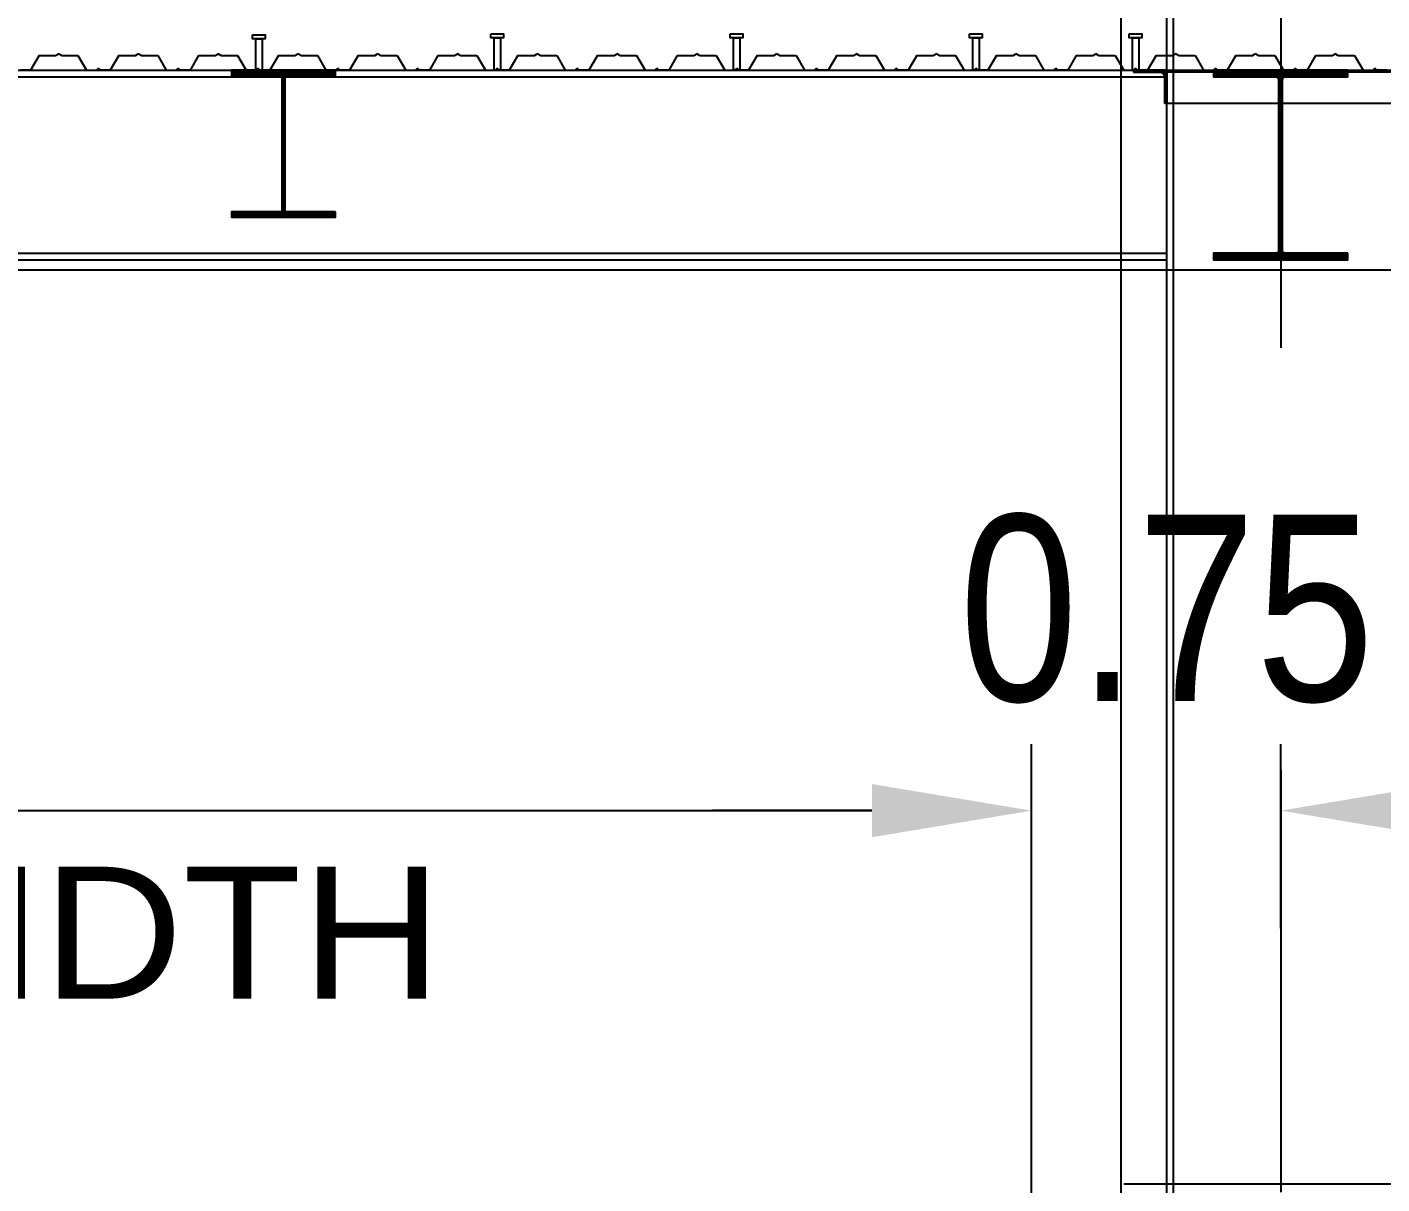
# Model space of a CAD drawing. Header units: millimetres. Extents: x 2148 to 2681, y 758 to 986.
# Drawn here: x 2236.67 to 2238.708, y 790.152 to 791.892 of the extents above; entities that cross this region are included whole.
import ezdxf

# ---------------------------------------------------------------- set-up
doc = ezdxf.new("R2010")
doc.units = ezdxf.units.MM
doc.linetypes.add('CENTER2', pattern=[28.575, 19.05, -3.175, 3.175, -3.175])
for name, color, linetype in [('D', 1, 'Continuous'), ('HATCH', 8, 'Continuous'), ('S_GRID LINES', 252, 'Continuous')]:
    doc.layers.add(name, color=color, linetype=linetype)
doc.styles.add('ARIALNW', font='ARIALN.TTF')
doc.styles.add('MMTX$0$ESMX$0$X-OPTA1D', font='x-opta1d')
doc.dimstyles.new('DIM 200', dxfattribs={"dimtxt": 0.36, "dimasz": 0.35, "dimexe": 0.1, "dimexo": 0, "dimgap": 0.08, "dimtad": 1, "dimlfac": 2, "dimrnd": 0.005, "dimzin": 1, "dimdsep": 46, "dimtxsty": 'ARIALNW', "dimcen": 0.09, "dimclrd": 6, "dimclre": 6, "dimclrt": 13, "dimadec": 0, "dimazin": 0, "dimtfac": 1, "dimtofl": 0, "dimtmove": 2, "dimatfit": 3, "dimfxl": 1, "dimtolj": 1, "dimtzin": 0, "dimarcsym": 0})

# ---------------------------------------------------------------- blocks, each defined once
blk = doc.blocks.new('*D2231')
at = {"layer": 'D', "color": 6, "lineweight": -2, "ltscale": 0.5, "transparency": 16777216}
for p, q in [((2238.8264, 791.9021), (2244.4389, 791.9021)), ((2244.3389, 790.4321), (2244.3389, 791.6221)), ((2238.3193, 790.1521), (2244.4389, 790.1521))]:
    blk.add_line(p, q, dxfattribs=at)
at = {"layer": 'D', "color": 6, "ltscale": 0.5, "transparency": 16777216}
for points in [[(2244.2922, 791.6221), (2244.3856, 791.6221), (2244.3389, 791.9021)], [(2244.2922, 790.4321), (2244.3856, 790.4321), (2244.3389, 790.1521)]]:
    blk.add_solid(points, dxfattribs=at)
at = {"layer": 'Defpoints', "color": 0, "ltscale": 0.5, "transparency": 16777216}
for p in [(2238.8264, 791.9021), (2244.3389, 791.9021), (2238.3193, 790.1521, 0)]:
    blk.add_point(p, dxfattribs=at)
at = {"layer": 'D', "color": 13, "ltscale": 0.5, "transparency": 16777216, "insert": (2244.0751, 791.0271), "char_height": 0.36, "attachment_point": 5, "rotation": 90, "style": 'ARIALNW'}
blk.add_mtext('\\A1;3.50', dxfattribs=at)
blk = doc.blocks.new('*D2247')
at = {"layer": 'D', "color": 6, "lineweight": -2, "transparency": 16777216}
for p, q in [((2234.4305, 789.5351), (2234.4305, 790.8136)), ((2238.1806, 789.5351), (2238.1806, 790.8136)), ((2234.6705, 790.7136), (2237.9406, 790.7136))]:
    blk.add_line(p, q, dxfattribs=at)
at = {"layer": 'D', "color": 6, "transparency": 16777216}
for points in [[(2234.6705, 790.7536), (2234.6705, 790.6736), (2234.4305, 790.7136)], [(2237.9406, 790.7536), (2237.9406, 790.6736), (2238.1806, 790.7136)]]:
    blk.add_solid(points, dxfattribs=at)
at = {"layer": 'Defpoints', "color": 0, "transparency": 16777216}
for p in [(2238.1806, 790.7136), (2234.4305, 789.5351, 0), (2238.1806, 789.5351, 0)]:
    blk.add_point(p, dxfattribs=at)
at = {"layer": 'D', "color": 13, "transparency": 16777216, "insert": (2236.3055, 790.9365), "char_height": 0.28, "attachment_point": 5, "style": 'ARIALNW'}
blk.add_mtext('\\A1;7.50', dxfattribs=at)
blk = doc.blocks.new('*D2241')
at = {"layer": 'D', "color": 6, "lineweight": -2, "transparency": 16777216}
for p, q in [((2238.1806, 790.5368), (2238.1806, 790.8136)), ((2238.5557, 790.5368), (2238.5557, 790.8136)), ((2237.9406, 790.7136), (2237.7006, 790.7136)), ((2238.7957, 790.7136), (2239.0357, 790.7136))]:
    blk.add_line(p, q, dxfattribs=at)
at = {"layer": 'D', "color": 6, "transparency": 16777216}
for points in [[(2237.9406, 790.7536), (2237.9406, 790.6736), (2238.1806, 790.7136)], [(2238.7957, 790.7536), (2238.7957, 790.6736), (2238.5557, 790.7136)]]:
    blk.add_solid(points, dxfattribs=at)
at = {"layer": 'Defpoints', "color": 0, "transparency": 16777216}
for p in [(2238.5557, 790.7136), (2238.1806, 790.5368), (2238.5557, 790.5368, 0)]:
    blk.add_point(p, dxfattribs=at)
at = {"layer": 'D', "color": 13, "transparency": 16777216, "insert": (2238.3842, 791.0166), "char_height": 0.28, "attachment_point": 5, "style": 'ARIALNW'}
blk.add_mtext('\\A1;0.75', dxfattribs=at)

msp = doc.modelspace()

# ---------------------------------------------------------------- hatches: boundary and pattern name
at = {"layer": 'HATCH', "ltscale": 0.5}
h = msp.add_hatch(dxfattribs=at)
h.set_pattern_fill('ANSI31', color=256, scale=0.00775, style=0)
h.set_pattern_definition([(45, (64037.3124715, 2921.9561855), (-0.000685009694274, 0.000685009694274), [])])
edge = h.paths.add_edge_path()
edge.add_line((2237.1339748, 791.6140155), (2237.0608865, 791.6140155))
edge.add_arc((2237.0608865, 791.6170378), 0.0030223, 174.0972671, 270, ccw=False)
edge.add_line((2237.0578803, 791.6173486), (2237.0578803, 791.8160574))
edge.add_arc((2237.0608865, 791.8163682), 0.0030223, 89.6345547, 185.9027329, ccw=False)
edge.add_line((2237.0609058, 791.8193905), (2237.1339748, 791.8193905))
edge.add_line((2237.1339748, 791.8193905), (2237.1339748, 791.8271405))
edge.add_line((2237.1339748, 791.8271405), (2236.9773449, 791.8271405))
edge.add_line((2236.9773449, 791.8271405), (2236.9773449, 791.8193905))
edge.add_line((2236.9773449, 791.8193905), (2237.0502013, 791.8193905))
edge.add_arc((2237.0502206, 791.8163682), 0.0030223, -4.2920933, 90.3654453, ccw=False)
edge.add_line((2237.0532344, 791.8161421), (2237.0532344, 791.617264))
edge.add_arc((2237.0502206, 791.6170378), 0.0030223, -89.9999999, 4.2920934, ccw=False)
edge.add_line((2237.0502206, 791.6140155), (2236.9773449, 791.6140155))
edge.add_line((2236.9773449, 791.6140155), (2236.9773449, 791.6062655))
edge.add_line((2236.9773449, 791.6062655), (2237.1339748, 791.6062655))
edge.add_line((2237.1339748, 791.6062655), (2237.1339748, 791.6140155))
h = msp.add_hatch(dxfattribs=at)
h.set_pattern_fill('ANSI31', color=256, scale=0.01, style=0)
h.set_pattern_definition([(45, (81989.8230328, 3540.380747), (-0.000883883476483, 0.000883883476483), [])])
h.paths.add_polyline_path([(2238.3842368, 791.8241405), (2238.3748069, 791.8241405, -0.318843232), (2238.3811009, 791.8177272), (2238.3811009, 791.7771407), (2238.3841009, 791.7771407)])
h.paths.add_polyline_path([(2238.3342333, 791.8271405), (2238.3342333, 791.8241405), (2238.3842368, 791.8241405), (2238.3842455, 791.8271405)])
h = msp.add_hatch(dxfattribs=at)
h.set_pattern_fill('ANSI31', color=256, scale=0.01, style=0)
h.set_pattern_definition([(45, (81980.822166, 3540.380747), (-0.000883883476483, 0.000883883476483), [])])
edge = h.paths.add_edge_path()
edge.add_line((2238.6563637, 791.5521405), (2238.5620563, 791.5521405))
edge.add_arc((2238.5620563, 791.5560402), 0.0038997, 174.0972671, 270, ccw=False)
edge.add_line((2238.5581772, 791.5564413), (2238.5581772, 791.8128398))
edge.add_arc((2238.5620563, 791.8132408), 0.0038997, 89.6345547, 185.9027329, ccw=False)
edge.add_line((2238.5620812, 791.8171405), (2238.6563637, 791.8171405))
edge.add_line((2238.6563637, 791.8171405), (2238.6563637, 791.8271405))
edge.add_line((2238.6563637, 791.8271405), (2238.4542607, 791.8271405))
edge.add_line((2238.4542607, 791.8271405), (2238.4542607, 791.8171405))
edge.add_line((2238.4542607, 791.8171405), (2238.5482689, 791.8171405))
edge.add_arc((2238.5482938, 791.8132408), 0.0038997, -4.2920933, 90.3654453, ccw=False)
edge.add_line((2238.5521826, 791.812949), (2238.5521826, 791.5563321))
edge.add_arc((2238.5482938, 791.5560402), 0.0038997, -90, 4.2920933, ccw=False)
edge.add_line((2238.5482938, 791.5521405), (2238.4542607, 791.5521405))
edge.add_line((2238.4542607, 791.5521405), (2238.4542607, 791.5421405))
edge.add_line((2238.4542607, 791.5421405), (2238.6563637, 791.5421405))
edge.add_line((2238.6563637, 791.5421405), (2238.6563637, 791.5521405))

# ---------------------------------------------------------------- linework, layer by layer
at = {"layer": 'D', "color": 3, "ltscale": 0.5}
for p, q in [((2238.3842455, 789.0592419, 0.0000001), (2238.3842455, 793.9083459, 0.0000001)), ((2238.3942455, 789.0592419, 0.0000001), (2238.3942455, 793.9083459, 0.0000001))]:
    msp.add_line(p, q, dxfattribs=at)
at = {"layer": 'D', "ltscale": 0.5}
for p, q in [((2234.2272252, 791.8271405, 0.0000001), (2238.3842455, 791.8271405, 0.0000001)), ((2234.2272252, 791.8171405, 0.0000001), (2238.3842455, 791.8171405, 0.0000001)), ((2238.3342333, 791.8271405, 0.0000001), (2238.3342333, 791.8241405, 0.0000001)), ((2238.7272252, 791.8241405, 0.0000001), (2238.3342333, 791.8241405, 0.0000001)), ((2238.3811009, 791.7771407, 0), (2238.3811009, 791.8177272, 0.0000001)), ((2238.7272252, 791.7771407, 0), (2238.3811009, 791.7771407, 0)), ((2234.2272252, 791.5521405, 0.0000001), (2238.3842455, 791.5521405, 0.0000001)), ((2234.2272252, 791.5421405, 0.0000001), (2238.3842455, 791.5421405, 0.0000001))]:
    msp.add_line(p, q, dxfattribs=at)
at = {"layer": 'D', "color": 3, "ltscale": 0.5}
for points, elevation in [([(2237.1339748, 791.6140155), (2237.0608865, 791.6140155, -0.444720244), (2237.0578803, 791.6173486), (2237.0578803, 791.8160574, -0.446631522), (2237.0609058, 791.8193905), (2237.1339748, 791.8193905), (2237.1339748, 791.8271405), (2236.9773449, 791.8271405), (2236.9773449, 791.8193905), (2237.0502013, 791.8193905, -0.438228127), (2237.0532344, 791.8161421), (2237.0532344, 791.617264, -0.436328672), (2237.0502206, 791.6140155), (2236.9773449, 791.6140155), (2236.9773449, 791.6062655), (2237.1339748, 791.6062655)], 0.0000001), ([(2238.6563637, 791.5521405), (2238.5620563, 791.5521405, -0.444720244), (2238.5581772, 791.5564413), (2238.5581772, 791.8128398, -0.446631522), (2238.5620812, 791.8171405), (2238.6563637, 791.8171405), (2238.6563637, 791.8271405), (2238.4542607, 791.8271405), (2238.4542607, 791.8171405), (2238.5482689, 791.8171405, -0.438228127), (2238.5521826, 791.812949), (2238.5521826, 791.5563321, -0.436328672), (2238.5482938, 791.5521405), (2238.4542607, 791.5521405), (2238.4542607, 791.5421405), (2238.6563637, 791.5421405)], 0)]:
    msp.add_lwpolyline(points, format="xyb", close=True, dxfattribs=dict(at, elevation=elevation))
at = {"layer": 'D', "ltscale": 0.5}
msp.add_arc((2238.3734365, 791.8165005, 0.0000001), 0.0077619, 9.0929731, 79.8310934, dxfattribs=at)
at = {"layer": 'HATCH', "linetype": 'ByBlock', "ltscale": 0.5}
for p, q in [((2238.3155797, 785.4021405, 0), (2238.3155797, 793.9083459, 0)), ((2234.2952683, 791.5271405, 0.0000001), (2238.826382, 791.5271405, 0.0000001))]:
    msp.add_line(p, q, dxfattribs=at)
at = {"layer": 'HATCH', "ltscale": 0.5}
for p, q in [((2236.6878339, 791.8493118, 0), (2236.6749734, 791.8271405, 0.0000001)), ((2236.6878339, 791.8493118, 0), (2236.7128339, 791.8493118, 0)), ((2236.7128339, 791.8493118, 0), (2236.7171472, 791.8516605, -0.0000002)), ((2236.7214606, 791.8493118, 0), (2236.7171472, 791.8516605, -0.0000002)), ((2236.7214606, 791.8493118, 0), (2236.7464606, 791.8493118, 0)), ((2236.7464606, 791.8493118, 0), (2236.7593211, 791.8271405, 0.0000001)), ((2236.8078408, 791.8493118, 0), (2236.7949803, 791.8271405, 0.0000001)), ((2236.8078408, 791.8493118, 0), (2236.8328408, 791.8493118, 0)), ((2236.8328408, 791.8493118, 0), (2236.8371541, 791.8516605, -0.0000002)), ((2236.8414675, 791.8493118, 0), (2236.8371541, 791.8516605, -0.0000002)), ((2236.8414675, 791.8493118, 0), (2236.8664675, 791.8493118, 0)), ((2236.8664675, 791.8493118, 0), (2236.879328, 791.8271405, 0.0000001)), ((2236.9278477, 791.8493118, 0), (2236.9149872, 791.8271405, 0.0000001)), ((2236.9278477, 791.8493118, 0), (2236.9528477, 791.8493118, 0)), ((2236.9528477, 791.8493118, 0), (2236.9571611, 791.8516605, -0.0000002)), ((2236.9614744, 791.8493118, 0), (2236.9571611, 791.8516605, -0.0000002)), ((2236.9614744, 791.8493118, 0), (2236.9864744, 791.8493118, 0)), ((2236.9864744, 791.8493118, 0), (2236.9993349, 791.8271405, 0.0000001)), ((2237.0478546, 791.8493118, 0), (2237.0349941, 791.8271405, 0.0000001)), ((2237.0478546, 791.8493118, 0), (2237.0728546, 791.8493118, 0)), ((2237.0728546, 791.8493118, 0), (2237.077168, 791.8516605, -0.0000002)), ((2237.0814813, 791.8493118, 0), (2237.077168, 791.8516605, -0.0000002)), ((2237.0814813, 791.8493118, 0), (2237.1064813, 791.8493118, 0)), ((2237.1064813, 791.8493118, 0), (2237.1193418, 791.8271405, 0.0000001)), ((2237.1678615, 791.8493118, 0), (2237.155001, 791.8271405, 0.0000001)), ((2237.1678615, 791.8493118, 0), (2237.1928615, 791.8493118, 0)), ((2237.1928615, 791.8493118, 0), (2237.1971749, 791.8516605, -0.0000002)), ((2237.2014883, 791.8493118, 0), (2237.1971749, 791.8516605, -0.0000002)), ((2237.2014883, 791.8493118, 0), (2237.2264883, 791.8493118, 0)), ((2237.2264883, 791.8493118, 0), (2237.2393488, 791.8271405, 0.0000001)), ((2237.2878685, 791.8493118, 0), (2237.275008, 791.8271405, 0.0000001)), ((2237.2878685, 791.8493118, 0), (2237.3128685, 791.8493118, 0)), ((2237.3128685, 791.8493118, 0), (2237.3171818, 791.8516605, -0.0000002)), ((2237.3214952, 791.8493118, 0), (2237.3171818, 791.8516605, -0.0000002)), ((2237.3214952, 791.8493118, 0), (2237.3464952, 791.8493118, 0)), ((2237.3464952, 791.8493118, 0), (2237.3593557, 791.8271405, 0.0000001)), ((2237.4078754, 791.8493118, 0), (2237.3950149, 791.8271405, 0.0000001)), ((2237.4078754, 791.8493118, 0), (2237.4328754, 791.8493118, 0)), ((2237.4328754, 791.8493118, 0), (2237.4371887, 791.8516605, -0.0000002)), ((2237.4415021, 791.8493118, 0), (2237.4371887, 791.8516605, -0.0000002)), ((2237.4415021, 791.8493118, 0), (2237.4665021, 791.8493118, 0)), ((2237.4665021, 791.8493118, 0), (2237.4793626, 791.8271405, 0.0000001)), ((2237.5278823, 791.8493118, 0), (2237.5150218, 791.8271405, 0.0000001)), ((2237.5278823, 791.8493118, 0), (2237.5528823, 791.8493118, 0)), ((2237.5528823, 791.8493118, 0), (2237.5571957, 791.8516605, -0.0000002)), ((2237.561509, 791.8493118, 0), (2237.5571957, 791.8516605, -0.0000002)), ((2237.561509, 791.8493118, 0), (2237.586509, 791.8493118, 0)), ((2237.586509, 791.8493118, 0), (2237.5993695, 791.8271405, 0.0000001)), ((2237.6478892, 791.8493118, 0), (2237.6350287, 791.8271405, 0.0000001)), ((2237.6478892, 791.8493118, 0), (2237.6728892, 791.8493118, 0)), ((2237.6728892, 791.8493118, 0), (2237.6772026, 791.8516605, -0.0000002)), ((2237.6815159, 791.8493118, 0), (2237.6772026, 791.8516605, -0.0000002)), ((2237.6815159, 791.8493118, 0), (2237.7065159, 791.8493118, 0)), ((2237.7065159, 791.8493118, 0), (2237.7193764, 791.8271405, 0.0000001)), ((2237.7678961, 791.8493118, 0), (2237.7550356, 791.8271405, 0.0000001)), ((2237.7678961, 791.8493118, 0), (2237.7928961, 791.8493118, 0)), ((2237.7928961, 791.8493118, 0), (2237.7972095, 791.8516605, -0.0000002)), ((2237.8015228, 791.8493118, 0), (2237.7972095, 791.8516605, -0.0000002)), ((2237.8015228, 791.8493118, 0), (2237.8265228, 791.8493118, 0)), ((2237.8265228, 791.8493118, 0), (2237.8393833, 791.8271405, 0.0000001)), ((2237.887903, 791.8493118, 0), (2237.8750425, 791.8271405, 0.0000001)), ((2237.887903, 791.8493118, 0), (2237.912903, 791.8493118, 0)), ((2237.912903, 791.8493118, 0), (2237.9172164, 791.8516605, -0.0000002)), ((2237.9215298, 791.8493118, 0), (2237.9172164, 791.8516605, -0.0000002)), ((2237.9215298, 791.8493118, 0), (2237.9465298, 791.8493118, 0)), ((2237.9465298, 791.8493118, 0), (2237.9593903, 791.8271405, 0.0000001)), ((2238.00791, 791.8493118, 0), (2237.9950495, 791.8271405, 0.0000001)), ((2238.00791, 791.8493118, 0), (2238.03291, 791.8493118, 0)), ((2238.03291, 791.8493118, 0), (2238.0372233, 791.8516605, -0.0000002)), ((2238.0415367, 791.8493118, 0), (2238.0372233, 791.8516605, -0.0000002)), ((2238.0415367, 791.8493118, 0), (2238.0665367, 791.8493118, 0)), ((2238.0665367, 791.8493118, 0), (2238.0793972, 791.8271405, 0.0000001)), ((2238.1279169, 791.8493118, 0), (2238.1150564, 791.8271405, 0.0000001)), ((2238.1279169, 791.8493118, 0), (2238.1529169, 791.8493118, 0)), ((2238.1529169, 791.8493118, 0), (2238.1572302, 791.8516605, -0.0000002)), ((2238.1615436, 791.8493118, 0), (2238.1572302, 791.8516605, -0.0000002)), ((2238.1615436, 791.8493118, 0), (2238.1865436, 791.8493118, 0)), ((2238.1865436, 791.8493118, 0), (2238.1994041, 791.8271405, 0.0000001)), ((2238.2479238, 791.8493118, 0), (2238.2350633, 791.8271405, 0.0000001)), ((2238.2479238, 791.8493118, 0), (2238.2729238, 791.8493118, 0)), ((2238.2729238, 791.8493118, 0), (2238.2772372, 791.8516605, -0.0000002)), ((2238.2815505, 791.8493118, 0), (2238.2772372, 791.8516605, -0.0000002)), ((2238.2815505, 791.8493118, 0), (2238.3065505, 791.8493118, 0)), ((2238.3065505, 791.8493118, 0), (2238.319411, 791.8271405, 0.0000001)), ((2238.3679307, 791.8493118, 0), (2238.3550702, 791.8271405, 0.0000001)), ((2238.3679307, 791.8493118, 0), (2238.3929307, 791.8493118, 0)), ((2238.3929307, 791.8493118, 0), (2238.3972441, 791.8516605, -0.0000002)), ((2238.4015574, 791.8493118, 0), (2238.3972441, 791.8516605, -0.0000002)), ((2238.4015574, 791.8493118, 0), (2238.4265574, 791.8493118, 0)), ((2238.4265574, 791.8493118, 0), (2238.4394179, 791.8271405, 0.0000001)), ((2238.4879376, 791.8493118, 0), (2238.4750771, 791.8271405, 0.0000001)), ((2238.4879376, 791.8493118, 0), (2238.5129376, 791.8493118, 0)), ((2238.5129376, 791.8493118, 0), (2238.517251, 791.8516605, -0.0000002)), ((2238.5215643, 791.8493118, 0), (2238.517251, 791.8516605, -0.0000002)), ((2238.5215643, 791.8493118, 0), (2238.5465643, 791.8493118, 0)), ((2238.5465643, 791.8493118, 0), (2238.5594248, 791.8271405, 0.0000001)), ((2238.6079445, 791.8493118, 0), (2238.595084, 791.8271405, 0.0000001)), ((2238.6079445, 791.8493118, 0), (2238.6329445, 791.8493118, 0)), ((2238.6329445, 791.8493118, 0), (2238.6372579, 791.8516605, -0.0000002)), ((2238.6415713, 791.8493118, 0), (2238.6372579, 791.8516605, -0.0000002)), ((2238.6415713, 791.8493118, 0), (2238.6665713, 791.8493118, 0)), ((2238.6665713, 791.8493118, 0), (2238.6794318, 791.8271405, 0.0000001)), ((2236.7741791, 791.8271405, 0.0000001), (2236.7771507, 791.8304185, -0.0000002)), ((2236.7801223, 791.8271405, 0.0000001), (2236.7771507, 791.8304185, -0.0000002)), ((2236.894186, 791.8271405, 0.0000001), (2236.8971576, 791.8304185, -0.0000002)), ((2236.9001292, 791.8271405, 0.0000001), (2236.8971576, 791.8304185, -0.0000002)), ((2237.0141929, 791.8271405, 0.0000001), (2237.0171645, 791.8304185, -0.0000002)), ((2237.0201361, 791.8271405, 0.0000001), (2237.0171645, 791.8304185, -0.0000002)), ((2237.1341998, 791.8271405, 0.0000001), (2237.1371714, 791.8304185, -0.0000002)), ((2237.140143, 791.8271405, 0.0000001), (2237.1371714, 791.8304185, -0.0000002)), ((2237.2542068, 791.8271405, 0.0000001), (2237.2571784, 791.8304185, -0.0000002)), ((2237.26015, 791.8271405, 0.0000001), (2237.2571784, 791.8304185, -0.0000002)), ((2237.3742137, 791.8271405, 0.0000001), (2237.3771853, 791.8304185, -0.0000002)), ((2237.3801569, 791.8271405, 0.0000001), (2237.3771853, 791.8304185, -0.0000002)), ((2237.4942206, 791.8271405, 0.0000001), (2237.4971922, 791.8304185, -0.0000002)), ((2237.5001638, 791.8271405, 0.0000001), (2237.4971922, 791.8304185, -0.0000002)), ((2237.6142275, 791.8271405, 0.0000001), (2237.6171991, 791.8304185, -0.0000002)), ((2237.6201707, 791.8271405, 0.0000001), (2237.6171991, 791.8304185, -0.0000002)), ((2237.7342344, 791.8271405, 0.0000001), (2237.737206, 791.8304185, -0.0000002)), ((2237.7401776, 791.8271405, 0.0000001), (2237.737206, 791.8304185, -0.0000002)), ((2237.8542413, 791.8271405, 0.0000001), (2237.8572129, 791.8304185, -0.0000002)), ((2237.8601845, 791.8271405, 0.0000001), (2237.8572129, 791.8304185, -0.0000002)), ((2237.9742483, 791.8271405, 0.0000001), (2237.9772199, 791.8304185, -0.0000002)), ((2237.9801915, 791.8271405, 0.0000001), (2237.9772199, 791.8304185, -0.0000002)), ((2238.0942552, 791.8271405, 0.0000001), (2238.0972268, 791.8304185, -0.0000002)), ((2238.1001984, 791.8271405, 0.0000001), (2238.0972268, 791.8304185, -0.0000002)), ((2238.2142621, 791.8271405, 0.0000001), (2238.2172337, 791.8304185, -0.0000002)), ((2238.2202053, 791.8271405, 0.0000001), (2238.2172337, 791.8304185, -0.0000002)), ((2238.334269, 791.8271405, 0.0000001), (2238.3372406, 791.8304185, -0.0000002)), ((2238.3402122, 791.8271405, 0.0000001), (2238.3372406, 791.8304185, -0.0000002)), ((2238.4542759, 791.8271405, 0.0000001), (2238.4572475, 791.8304185, -0.0000002)), ((2238.4602191, 791.8271405, 0.0000001), (2238.4572475, 791.8304185, -0.0000002)), ((2238.5742828, 791.8271405, 0.0000001), (2238.5772544, 791.8304185, -0.0000002)), ((2238.580226, 791.8271405, 0.0000001), (2238.5772544, 791.8304185, -0.0000002)), ((2238.6942898, 791.8271405, 0.0000001), (2238.6972614, 791.8304185, -0.0000002)), ((2238.700233, 791.8271405, 0.0000001), (2238.6972614, 791.8304185, -0.0000002)), ((2236.6749734, 791.8271405, 0.0000001), (2236.6601154, 791.8271405, 0.0000001)), ((2236.7593211, 791.8271405, 0.0000001), (2236.7741791, 791.8271405, 0.0000001)), ((2236.7949803, 791.8271405, 0.0000001), (2236.7801223, 791.8271405, 0.0000001)), ((2236.879328, 791.8271405, 0.0000001), (2236.894186, 791.8271405, 0.0000001)), ((2236.9149872, 791.8271405, 0.0000001), (2236.9001292, 791.8271405, 0.0000001)), ((2236.9993349, 791.8271405, 0.0000001), (2237.0141929, 791.8271405, 0.0000001)), ((2237.0349941, 791.8271405, 0.0000001), (2237.0201361, 791.8271405, 0.0000001)), ((2237.1193418, 791.8271405, 0.0000001), (2237.1341998, 791.8271405, 0.0000001)), ((2237.155001, 791.8271405, 0.0000001), (2237.140143, 791.8271405, 0.0000001)), ((2237.2393488, 791.8271405, 0.0000001), (2237.2542068, 791.8271405, 0.0000001)), ((2237.275008, 791.8271405, 0.0000001), (2237.26015, 791.8271405, 0.0000001)), ((2237.3593557, 791.8271405, 0.0000001), (2237.3742137, 791.8271405, 0.0000001)), ((2237.3950149, 791.8271405, 0.0000001), (2237.3801569, 791.8271405, 0.0000001)), ((2237.4793626, 791.8271405, 0.0000001), (2237.4942206, 791.8271405, 0.0000001)), ((2237.5150218, 791.8271405, 0.0000001), (2237.5001638, 791.8271405, 0.0000001)), ((2237.5993695, 791.8271405, 0.0000001), (2237.6142275, 791.8271405, 0.0000001)), ((2237.6350287, 791.8271405, 0.0000001), (2237.6201707, 791.8271405, 0.0000001)), ((2237.7193764, 791.8271405, 0.0000001), (2237.7342344, 791.8271405, 0.0000001)), ((2237.7550356, 791.8271405, 0.0000001), (2237.7401776, 791.8271405, 0.0000001)), ((2237.8393833, 791.8271405, 0.0000001), (2237.8542413, 791.8271405, 0.0000001)), ((2237.8750425, 791.8271405, 0.0000001), (2237.8601845, 791.8271405, 0.0000001)), ((2237.9593903, 791.8271405, 0.0000001), (2237.9742483, 791.8271405, 0.0000001)), ((2237.9950495, 791.8271405, 0.0000001), (2237.9801915, 791.8271405, 0.0000001)), ((2238.0793972, 791.8271405, 0.0000001), (2238.0942552, 791.8271405, 0.0000001)), ((2238.1150564, 791.8271405, 0.0000001), (2238.1001984, 791.8271405, 0.0000001)), ((2238.1994041, 791.8271405, 0.0000001), (2238.2142621, 791.8271405, 0.0000001)), ((2238.2350633, 791.8271405, 0.0000001), (2238.2202053, 791.8271405, 0.0000001)), ((2238.319411, 791.8271405, 0.0000001), (2238.334269, 791.8271405, 0.0000001)), ((2238.3342333, 791.8271405, 0.0000001), (2238.7272252, 791.8271405, 0.0000001)), ((2238.3342333, 791.8241405, 0.0000001), (2238.3748069, 791.8241405, 0.0000001)), ((2238.3550702, 791.8271405, 0.0000001), (2238.3402122, 791.8271405, 0.0000001)), ((2238.3842455, 791.8271405, 0.0000001), (2238.3841009, 791.7771407, 0)), ((2238.4394179, 791.8271405, 0.0000001), (2238.4542759, 791.8271405, 0.0000001)), ((2238.4750771, 791.8271405, 0.0000001), (2238.4602191, 791.8271405, 0.0000001)), ((2238.5594248, 791.8271405, 0.0000001), (2238.5742828, 791.8271405, 0.0000001)), ((2238.595084, 791.8271405, 0.0000001), (2238.580226, 791.8271405, 0.0000001)), ((2238.6794318, 791.8271405, 0.0000001), (2238.6942898, 791.8271405, 0.0000001)), ((2238.715091, 791.8271405, 0.0000001), (2238.700233, 791.8271405, 0.0000001)), ((2238.3841009, 791.7771407, 0), (2238.3811009, 791.7771407, 0))]:
    msp.add_line(p, q, dxfattribs=at)
for points, elevation in [([(2237.0088407, 791.8804762), (2237.0278475, 791.8804762), (2237.0278475, 791.874423), (2237.0088407, 791.874423)], 0.0000001), ([(2237.0138124, 791.874423), (2237.0232506, 791.874423), (2237.0232506, 791.8255015), (2237.0138124, 791.8255015)], 0.0000001), ([(2237.3673756, 791.8821152), (2237.3863825, 791.8821152), (2237.3863825, 791.876062), (2237.3673756, 791.876062)], 0), ([(2237.3723474, 791.876062), (2237.3817855, 791.876062), (2237.3817855, 791.8271405), (2237.3723474, 791.8271405)], 0), ([(2237.7273964, 791.8821152), (2237.7464032, 791.8821152), (2237.7464032, 791.876062), (2237.7273964, 791.876062)], 0), ([(2237.7323681, 791.876062), (2237.7418063, 791.876062), (2237.7418063, 791.8271405), (2237.7323681, 791.8271405)], 0), ([(2238.0874171, 791.8821152), (2238.106424, 791.8821152), (2238.106424, 791.876062), (2238.0874171, 791.876062)], 0), ([(2238.0923889, 791.876062), (2238.101827, 791.876062), (2238.101827, 791.8271405), (2238.0923889, 791.8271405)], 0), ([(2238.327431, 791.8821152), (2238.3464378, 791.8821152), (2238.3464378, 791.876062), (2238.327431, 791.876062)], 0), ([(2238.3324027, 791.876062), (2238.3418409, 791.876062), (2238.3418409, 791.8271405), (2238.3324027, 791.8271405)], 0)]:
    msp.add_lwpolyline(points, close=True, dxfattribs=dict(at, elevation=elevation))
at = {"layer": 'HATCH', "ltscale": 0.5, "elevation": 0.0000001}
msp.add_lwpolyline([(2238.3842455, 791.8271405), (2238.3342333, 791.8271405)], dxfattribs=at)
at = {"layer": 'S_GRID LINES', "linetype": 'CENTER2', "ltscale": 0.2}
msp.add_line((2238.5557376, 795.2198509, 0.0000001), (2238.5557376, 784.5271405, 0.0000001), dxfattribs=at)

# ---------------------------------------------------------------- texts
at = {"color": 2, "style": 'MMTX$0$ESMX$0$X-OPTA1D', "text_generation_flag": 6, "width": 1.1}
msp.add_text('RAMP WIDTH', height=0.19845, rotation=180, dxfattribs=at).set_placement((2235.4124353, 790.4307509, 0))

# ---------------------------------------------------------------- dimensions: what is measured, and where the dimension line sits
at = {"layer": 'D', "ltscale": 0.5}
dim = msp.add_linear_dim(base=(2244.338891, 791.9021405, 0.0000001), p1=(2238.319263, 790.1521405, 0.0000001), p2=(2238.826382, 791.9021405, 0.0000001), angle=90, dimstyle='DIM 200', override={"dimasz": 0.28, "dimfxl": 0.18}, dxfattribs=at)
dim.commit()
dim.dimension.update_dxf_attribs({"geometry": '*D2231', "text_midpoint": (2244.0750847, 791.0271405, 0.0000001)})
at = {"layer": 'D'}
dim = msp.add_linear_dim(base=(2238.5557376, 790.7135816, 0), p1=(2238.1805894, 790.5367741, 0), p2=(2238.5557376, 790.5367741, 0.0000001), dimstyle='DIM 200', override={"dimtxt": 0.28, "dimasz": 0.24, "dimfxl": 0.03}, dxfattribs=at)
dim.commit()
dim.dimension.update_dxf_attribs({"geometry": '*D2241', "text_midpoint": (2238.3842455, 791.0165793, 0), "dimtype": 160})
dim = msp.add_linear_dim(base=(2238.1805894, 790.7135816, 0), p1=(2234.4304991, 789.5350742, 0), p2=(2238.1805894, 789.5350742, 0), dimstyle='DIM 200', override={"dimtxt": 0.28, "dimasz": 0.24, "dimfxl": 0.03}, dxfattribs=at)
dim.commit()
dim.dimension.update_dxf_attribs({"geometry": '*D2247', "text_midpoint": (2236.3055443, 790.936542, 0)})

doc.saveas('drawing.dxf')
